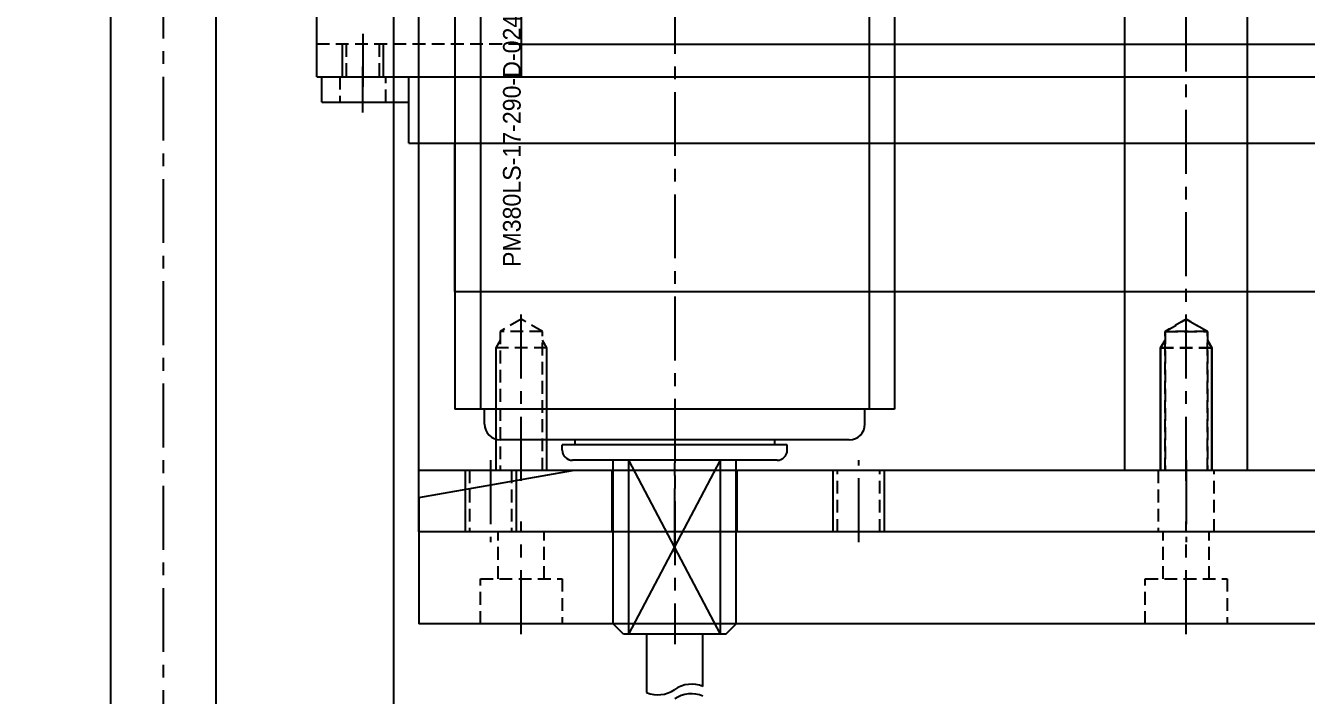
# Model space of a CAD drawing. Header units: inches. Extents: x 0 to 77285, y -118 to 40065.
# Drawn here: x 17201.2 to 17326.4, y 25672.6 to 25738.1 of the extents above; entities that cross this region are included whole.
import ezdxf
from ezdxf.enums import TextEntityAlignment as Align

# ---------------------------------------------------------------- set-up
doc = ezdxf.new("R2010")
doc.units = ezdxf.units.IN
doc.header["$LTSCALE"] = 5
doc.header["$MEASUREMENT"] = 0
doc.linetypes.add('CENTER', pattern=[2, 1.25, -0.25, 0.25, -0.25])
doc.linetypes.add('HIDDEN', pattern=[0.375, 0.25, -0.125])
for name, color, linetype in [('11', 1, 'CENTER'), ('22', 2, 'HIDDEN'), ('44', 4, 'Continuous'), ('55', 5, 'Continuous'), ('B', 123, 'Continuous'), ('G', 231, 'Continuous'), ('T', 3, 'Continuous'), ('Y', 60, 'Continuous')]:
    doc.layers.add(name, color=color, linetype=linetype)
doc.styles.add('SCI', font='')
doc.styles.get('SCI').set_extended_font_data('Gulim')
doc.dimstyles.new('SCH', dxfattribs={"dimtxt": 2.5, "dimasz": 2, "dimexe": 1.25, "dimexo": 0.625, "dimtad": 1, "dimdec": 8, "dimtxsty": 'SCI', "dimcen": 2.5, "dimclrd": 4, "dimclre": 4, "dimclrt": 7, "dimadec": 8, "dimazin": 2, "dimtfac": 1, "dimtdec": 8, "dimtmove": 0, "dimatfit": 3, "dimfxl": 1, "dimarcsym": 0})

# ---------------------------------------------------------------- blocks, each defined once
blk = doc.blocks.new('A$C49a8f0fe')
blk.add_line((520, -162.5), (2849.86, -162.5))
at = {"layer": '11'}
blk.add_line((520, -185), (2849.86, -185), dxfattribs=at)
at = {"layer": 'B'}
for p, q in [((520, -179.85), (2849.86, -179.85)), ((520, -190.15), (2849.86, -190.15))]:
    blk.add_line(p, q, dxfattribs=at)
blk = doc.blocks.new('*D366')
at = {"color": 4, "lineweight": -2, "transparency": 16777216}
for p, q in [((12554.65, 23925.55), (12554.65, 28076.14)), ((17979.65, 23925.05), (17979.65, 28076.14)), ((12714.65, 27976.14), (17819.65, 27976.14))]:
    blk.add_line(p, q, dxfattribs=at)
at = {"color": 4, "transparency": 16777216}
for points in [[(12714.65, 28002.81), (12714.65, 27949.48), (12554.65, 27976.14)], [(17819.65, 28002.81), (17819.65, 27949.48), (17979.65, 27976.14)]]:
    blk.add_solid(points, dxfattribs=at)
at = {"layer": 'Defpoints', "color": 0, "transparency": 16777216}
for p in [(17979.65, 27976.14), (12554.65, 23875.55), (17979.65, 23875.05)]:
    blk.add_point(p, dxfattribs=at)
at = {"color": 7, "transparency": 16777216, "insert": (15267.15, 28128.81), "char_height": 200, "attachment_point": 5, "style": 'SCI'}
blk.add_mtext('5425', dxfattribs=at)
blk = doc.blocks.new('*D367')
at = {"color": 4, "lineweight": -2, "transparency": 16777216}
for p, q in [((12554.65, 23925.55), (12554.65, 29140.68)), ((21064.65, 23433.05), (21064.65, 29140.68)), ((12714.65, 29040.68), (20904.65, 29040.68))]:
    blk.add_line(p, q, dxfattribs=at)
at = {"color": 4, "transparency": 16777216}
for points in [[(12714.65, 29067.34), (12714.65, 29014.01), (12554.65, 29040.68)], [(20904.65, 29067.34), (20904.65, 29014.01), (21064.65, 29040.68)]]:
    blk.add_solid(points, dxfattribs=at)
at = {"layer": 'Defpoints', "color": 0, "transparency": 16777216}
for p in [(21064.65, 29040.68), (12554.65, 23875.55), (21064.65, 23383.05)]:
    blk.add_point(p, dxfattribs=at)
at = {"color": 7, "transparency": 16777216, "insert": (16809.65, 29193.47), "char_height": 200, "attachment_point": 5, "style": 'SCI'}
blk.add_mtext('8510', dxfattribs=at)
blk = doc.blocks.new('*D374')
at = {"color": 4, "lineweight": -2, "transparency": 16777216}
for p, q in [((12554.65, 23925.55), (12554.65, 30215.88)), ((37924.65, 23433.05), (37924.65, 30215.88)), ((12714.65, 30115.88), (37764.65, 30115.88))]:
    blk.add_line(p, q, dxfattribs=at)
at = {"color": 4, "transparency": 16777216}
for points in [[(12714.65, 30142.54), (12714.65, 30089.21), (12554.65, 30115.88)], [(37764.65, 30142.54), (37764.65, 30089.21), (37924.65, 30115.88)]]:
    blk.add_solid(points, dxfattribs=at)
at = {"layer": 'Defpoints', "color": 0, "transparency": 16777216}
for p in [(37924.65, 30115.88), (12554.65, 23875.55), (37924.65, 23383.05)]:
    blk.add_point(p, dxfattribs=at)
at = {"color": 7, "transparency": 16777216, "insert": (25239.65, 30268.54), "char_height": 200, "attachment_point": 5, "style": 'SCI'}
blk.add_mtext('25370', dxfattribs=at)
blk = doc.blocks.new('A$Cb7150516E')
for p, q in [((15, 100), (-7, 100)), ((15, 100), (11.8, 100)), ((11.8, 100), (11.8, 100)), ((15, 100), (15, -30)), ((-7, 80), (15, 80)), ((11.8, 80), (11.8, -10))]:
    blk.add_line(p, q)
at = {"layer": '11'}
blk.add_line((10.8, 95.5), (16, 95.5), dxfattribs=at)
at = {"layer": '22'}
for p, q in [((11.8, 80), (11.8, 100)), ((11.8, 97.12), (15, 97.12)), ((11.8, 93.88), (15, 93.88))]:
    blk.add_line(p, q, dxfattribs=at)
at = {"layer": 'T'}
for p, q in [((11.8, 97.5), (15, 97.5)), ((11.8, 93.5), (15, 93.5))]:
    blk.add_line(p, q, dxfattribs=at)
blk = doc.blocks.new('A$C09808f4cE')
for p, q in [((64.5, 0), (-64.5, 0)), ((56, -6.5), (56, 0)), ((64.5, -2.5), (64.5, 0)), ((64.5, -2.5), (56, -2.5)), ((56, -6.5), (-56, -6.5)), ((51.5, -21), (51.5, -6.5)), ((51.5, -21), (-54, -21))]:
    blk.add_line(p, q)
at = {"layer": '11'}
blk.add_line((60.5, -3.5), (60.5, 1), dxfattribs=at)
at = {"layer": '22'}
for p, q in [((58.25, -2.5), (58.25, 0)), ((62.75, 0), (62.75, -2.5))]:
    blk.add_line(p, q, dxfattribs=at)
blk = doc.blocks.new('A$C3ce8d080')
for p, q in [((0, 0, 0), (0, -320, 0)), ((9, 0, 0), (9, -320, 0)), ((15, -15, 0), (15, -305, 0)), ((12.36, -320, 0), (15, -305, 0)), ((12.36, -320, 0), (0, -320, 0))]:
    blk.add_line(p, q)
at = {"layer": '11'}
for p, q in [((-1, -245, 0), (10, -245, 0)), ((-1, -310, 0), (10, -310, 0))]:
    blk.add_line(p, q, dxfattribs=at)
at = {"layer": '22'}
for p, q in [((4.4, -241, 0), (0, -241, 0)), ((4.4, -249, 0), (4.4, -241, 0)), ((4.4, -242.75, 0), (9, -242.75, 0)), ((4.4, -247.25, 0), (9, -247.25, 0)), ((0, -249, 0), (4.4, -249, 0)), ((4.4, -306, 0), (0, -306, 0)), ((4.4, -314, 0), (4.4, -306, 0)), ((4.4, -307.75, 0), (9, -307.75, 0)), ((4.4, -312.25, 0), (9, -312.25, 0)), ((0, -314, 0), (4.4, -314, 0))]:
    blk.add_line(p, q, dxfattribs=at)
blk = doc.blocks.new('A$Cba0b814e')
for p, q in [((0, -0.04), (0, -320.04)), ((6, -0.04), (6, -320.04)), ((6, -288.94), (0, -288.94)), ((6, -301.14), (0, -301.14)), ((6, -320.04), (0, -320.04))]:
    blk.add_line(p, q)
at = {"layer": '11'}
for p, q in [((-1, -245.04), (7, -245.04)), ((7, -277.04), (-1, -277.04)), ((8, -295.04), (-2, -295.04)), ((-1, -313.04), (7, -313.04))]:
    blk.add_line(p, q, dxfattribs=at)
at = {"layer": '22'}
for p, q in [((6, -242.29), (0, -242.29)), ((0, -247.79), (6, -247.79)), ((6, -274.98), (0, -274.98)), ((6, -279.11), (0, -279.11)), ((0, -310.98), (6, -310.98)), ((0, -315.11), (6, -315.11))]:
    blk.add_line(p, q, dxfattribs=at)
at = {"layer": 'T'}
for p, q in [((6, -274.54), (0, -274.54)), ((6, -279.54), (0, -279.54)), ((0, -310.54), (6, -310.54)), ((0, -315.54), (6, -315.54))]:
    blk.add_line(p, q, dxfattribs=at)
blk = doc.blocks.new('A$Ce276e4a4')
for p, q in [((302, 6), (0, 6)), ((302, 6), (302, -6)), ((302, -6), (0, -6))]:
    blk.add_line(p, q)
at = {"layer": '11'}
blk.add_line((303, 0), (-1, 0), dxfattribs=at)
at = {"layer": '22'}
for p, q in [((287.21, 0), (288.4, 2.07)), ((288.4, 2.07), (302, 2.07)), ((288.4, -2.07), (288.4, 2.07)), ((290, -2.5), (290, 2.5)), ((288.4, -2.07), (287.21, 0)), ((302, -2.07), (288.4, -2.07))]:
    blk.add_line(p, q, dxfattribs=at)
at = {"layer": 'T'}
for p, q in [((289.25, 2.07), (290, 2.5)), ((290, 2.5), (302, 2.5)), ((290, -2.5), (289.25, -2.07)), ((302, -2.5), (290, -2.5))]:
    blk.add_line(p, q, dxfattribs=at)
blk = doc.blocks.new('A$C682b3a79')
for p, q in [((5, 21.5), (295, 21.5)), ((295, 21.5), (295, -21.5)), ((5, 19), (295, 19)), ((296.46, 18.6), (295, 18.6)), ((298, 17.06), (298, -17.06)), ((298.5, 11), (298.5, -11)), ((299, 11), (298.5, 11)), ((298, 9.75), (298.5, 9.75)), ((300, 10), (300, -10)), ((316, 6), (300, 6)), ((317, 5), (316, 6)), ((317, 4.47), (300, 4.47)), ((317, -4.47), (300, 4.47)), ((317, 4.47), (300, -4.47)), ((317, 5), (317, -5)), ((322.13, 2.75), (317, 2.75)), ((317, -2.75), (322.71, -2.75)), ((317, -4.47), (300, -4.47)), ((317, -5), (316, -6)), ((316, -6), (300, -6)), ((298, -9.75), (298.5, -9.75)), ((299, -11), (298.5, -11)), ((296.46, -18.6), (295, -18.6)), ((5, -19), (295, -19)), ((5, -21.5), (295, -21.5))]:
    blk.add_line(p, q)
for centre, radius, start, end in [((296.46, 17.06), 1.54, 0, 90), ((299, 10), 1, 0, 90), ((324.75, 1.64), 2.85, 156.9733, 215.0556), ((325.68, 1.64), 2.85, 156.9733, 215.0556), ((320.09, -1.64), 2.85, 336.9733, 35.0556), ((299, -10), 1, 270, 0), ((296.46, -17.06), 1.54, 270, 0)]:
    blk.add_arc(centre, radius, start, end)
at = {"layer": '11'}
blk.add_line((-16, 0), (318, 0), dxfattribs=at)
at = {"layer": '44', "style": 'SCI'}
blk.add_text('PM380LS-17-290-D-024-JD-UR430A(BLACK)', height=1.7308, rotation=180, dxfattribs=at).set_placement((257.89, -15.92), align=Align.MIDDLE_CENTER)
blk = doc.blocks.new('A$Ca57f8651')
for p, q in [((302, 0), (302, -320)), ((302, -320), (0, -320))]:
    blk.add_line(p, q)
at = {"layer": '11'}
for p, q in [((303, -245), (286.21, -245)), ((303, -310), (286.21, -310))]:
    blk.add_line(p, q, dxfattribs=at)
at = {"layer": '22'}
for p, q in [((290, -242.5), (290, -247.5)), ((288.4, -242.93), (287.21, -245)), ((302, -242.93), (288.4, -242.93)), ((288.4, -242.93), (288.4, -247.07)), ((287.21, -245), (288.4, -247.07)), ((288.4, -247.07), (302, -247.07)), ((288.4, -307.93), (287.21, -310)), ((302, -307.93), (288.4, -307.93)), ((288.4, -307.93), (288.4, -312.07)), ((290, -307.5), (290, -312.5)), ((287.21, -310), (288.4, -312.07)), ((288.4, -312.07), (302, -312.07))]:
    blk.add_line(p, q, dxfattribs=at)
at = {"layer": 'T'}
for p, q in [((290, -242.5), (289.25, -242.93)), ((302, -242.5), (290, -242.5)), ((289.25, -247.07), (290, -247.5)), ((290, -247.5), (302, -247.5)), ((290, -307.5), (289.25, -307.93)), ((302, -307.5), (290, -307.5)), ((289.25, -312.07), (290, -312.5)), ((290, -312.5), (302, -312.5))]:
    blk.add_line(p, q, dxfattribs=at)
blk = doc.blocks.new('A$C98ccf4fa')
for name, p in [('A$Ca57f8651', (-151, 160)), ('A$Cba0b814e', (151, 160.04)), ('A$Ce276e4a4', (-151, -85))]:
    blk.add_blockref(name, p)
at = {"layer": '55', "xscale": -1, "rotation": 90}
blk.add_blockref('A$C09808f4cE', (112.5, -104.99, 0), dxfattribs=at)
at = {"layer": '55'}
blk.add_blockref('A$C682b3a79', (-150, -135), dxfattribs=at)
at = {"layer": 'G', "xscale": -1}
blk.add_blockref('A$C3ce8d080', (166, 160, 0), dxfattribs=at)
at = {"layer": 'Y', "xscale": -1, "rotation": 180}
blk.add_blockref('A$Cb7150516E', (97.5, -70, 0), dxfattribs=at)
blk = doc.blocks.new('A$C24dcf2da')
blk.add_blockref('A$C98ccf4fa', (0, 0))

msp = doc.modelspace()

# ---------------------------------------------------------------- block references
at = {"rotation": 270}
for name, p in [('A$C49a8f0fe', (17399.6497809, 26783.0504763)), ('A$C24dcf2da', (17399.6497809, 25845.5504763, 0))]:
    msp.add_blockref(name, p, dxfattribs=at)

# ---------------------------------------------------------------- dimensions: what is measured, and where the dimension line sits
for base, p2, picture, middle in [((37924.649780898, 30115.8761734788), (37924.649780898, 23383.0504762948), '*D374', (25239.649780898, 30268.5392893244)), ((21064.649780898, 29040.6754827387), (21064.649780898, 23383.0504762948), '*D367', (16809.649780898, 29193.4717543765)), ((17979.649780898, 27976.1433020648), (17979.649780898, 23875.0504762948), '*D366', (15267.149780898, 28128.8064179103))]:
    dim = msp.add_linear_dim(base=base, p1=(12554.649780898, 23875.5504762968), p2=p2, dimstyle='SCH', override={"dimscale": 80})
    dim.commit()
    dim.dimension.update_dxf_attribs({"geometry": picture, "text_midpoint": middle})

doc.saveas('drawing.dxf')
